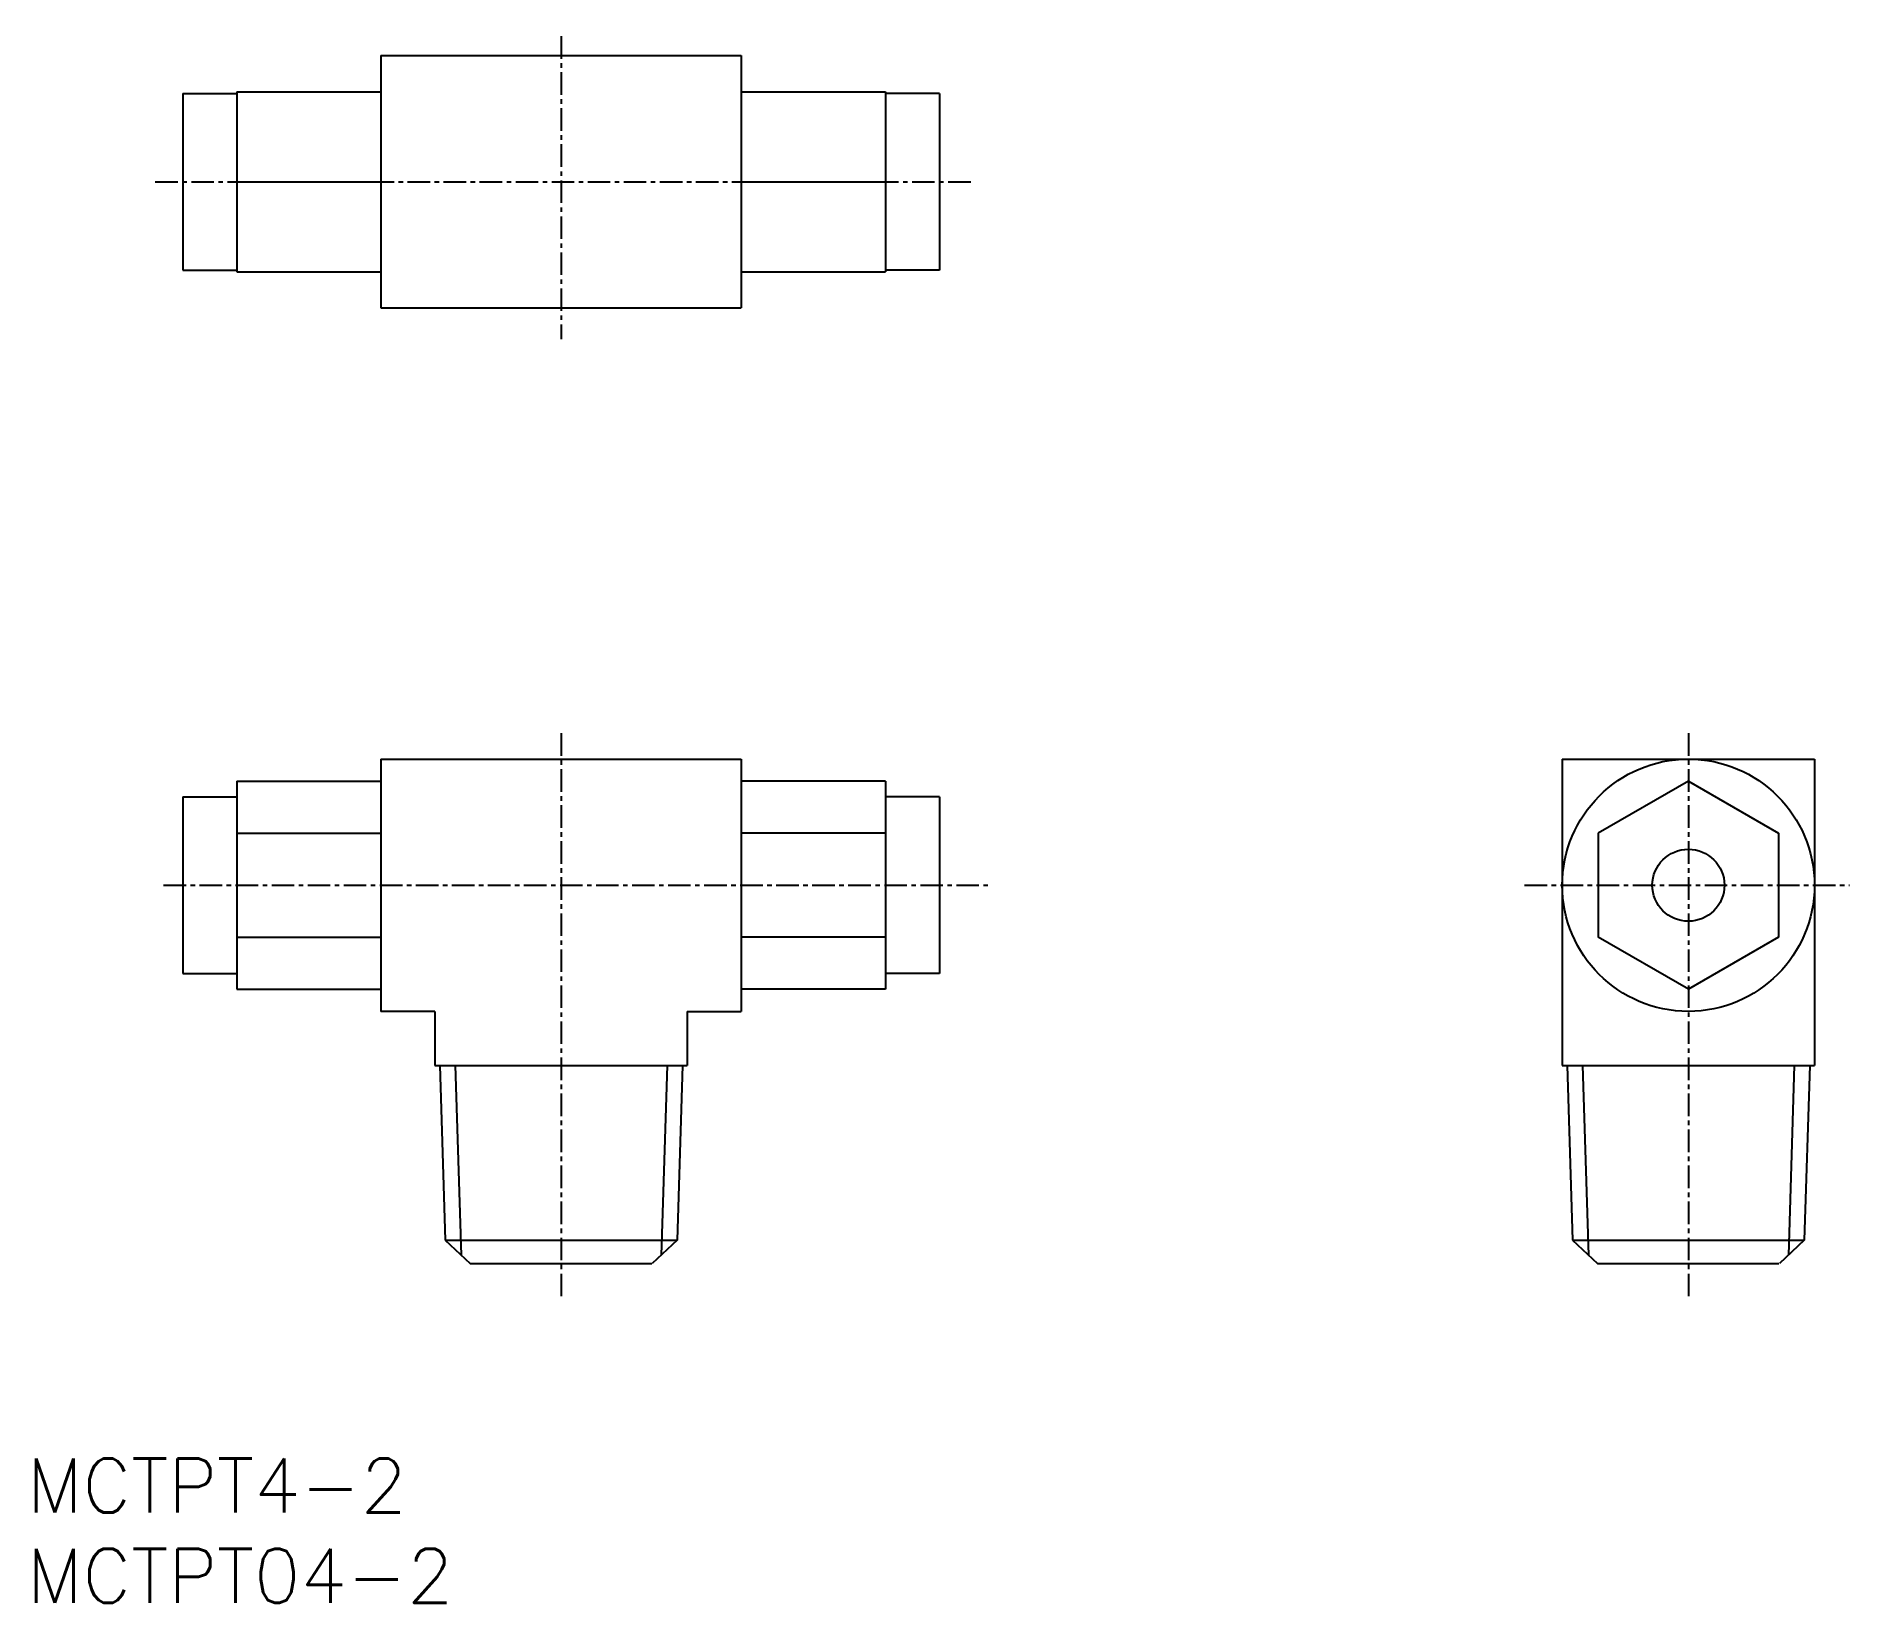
# Model space of a CAD drawing. Extents: x 1 to 101, y 0 to 87.
import ezdxf

# ---------------------------------------------------------------- set-up
doc = ezdxf.new("R2010")
doc.units = 0
doc.linetypes.add('CENTER', pattern=[2, 1.25, -0.25, 0.25, -0.25])
doc.layers.get('0').update_dxf_attribs({"linetype": 'CONTINUOUS'})
doc.layers.add('CENTER', color=1, linetype='CENTER')
doc.styles.get("Standard").update_dxf_attribs({"font": 'txt.shx'})

# ---------------------------------------------------------------- blocks, each defined once
blk = doc.blocks.new('*U4')
at = {"color": 7, "linetype": 'CONTINUOUS'}
blk.add_text('MCTPT04-2', height=3, dxfattribs=at).set_placement((0, 0))
blk = doc.blocks.new('*U5')
at = {"color": 7, "linetype": 'CONTINUOUS'}
blk.add_text('MCTPT4-2', height=3, dxfattribs=at).set_placement((0, 5))

msp = doc.modelspace()

# ---------------------------------------------------------------- linework, layer by layer
at = {"color": 7, "linetype": 'CONTINUOUS'}
for p, q in [((19.64, 85.86), (39.64, 85.86)), ((19.64, 85.86), (19.64, 71.86)), ((39.64, 85.86), (39.64, 71.86)), ((8.64, 83.76), (11.64, 83.76)), ((8.64, 83.76), (8.64, 73.96)), ((11.64, 83.86), (19.64, 83.86)), ((11.64, 83.86), (11.64, 73.86)), ((39.64, 83.86), (47.64, 83.86)), ((47.64, 83.86), (47.64, 73.86)), ((50.64, 83.76), (47.64, 83.76)), ((50.64, 83.76), (50.64, 73.96)), ((11.64, 78.86), (19.64, 78.86)), ((39.64, 78.86), (47.64, 78.86)), ((8.64, 73.96), (11.64, 73.96)), ((11.64, 73.86), (19.64, 73.86)), ((39.64, 73.86), (47.64, 73.86)), ((50.64, 73.96), (47.64, 73.96)), ((19.64, 71.86), (39.64, 71.86)), ((19.64, 46.82), (19.64, 32.82)), ((19.64, 46.82), (39.64, 46.82)), ((39.64, 46.82), (39.64, 32.82)), ((85.2, 46.82), (99.2, 46.82)), ((85.2, 46.82), (85.2, 29.82)), ((99.2, 46.82), (99.2, 29.82)), ((11.64, 45.59), (19.64, 45.59)), ((11.64, 45.59), (11.64, 34.05)), ((47.64, 45.59), (39.64, 45.59)), ((47.64, 45.59), (47.64, 34.05)), ((92.2, 45.59), (87.2, 42.71)), ((92.2, 45.59), (97.2, 42.71)), ((8.64, 44.72), (11.64, 44.72)), ((8.64, 44.72), (8.64, 34.92)), ((50.64, 44.72), (47.64, 44.72)), ((50.64, 44.72), (50.64, 34.92)), ((11.64, 42.71), (19.64, 42.71)), ((47.64, 42.71), (39.64, 42.71)), ((87.2, 42.71), (87.2, 36.93)), ((97.2, 42.71), (97.2, 36.93)), ((11.64, 36.93), (19.64, 36.93)), ((47.64, 36.93), (39.64, 36.93)), ((92.2, 34.05), (87.2, 36.93)), ((97.2, 36.93), (92.2, 34.05)), ((8.64, 34.92), (11.64, 34.92)), ((50.64, 34.92), (47.64, 34.92)), ((11.64, 34.05), (19.64, 34.05)), ((47.64, 34.05), (39.64, 34.05)), ((22.64, 32.82), (19.64, 32.82)), ((22.64, 32.82), (22.64, 29.82)), ((36.64, 32.82), (39.64, 32.82)), ((36.64, 32.82), (36.64, 29.82)), ((22.64, 29.82), (36.64, 29.82)), ((22.91, 29.82), (23.21, 20.12)), ((23.77, 29.82), (24.1, 19.29)), ((35.52, 29.82), (35.19, 19.29)), ((36.38, 29.82), (36.08, 20.12)), ((85.2, 29.82), (99.2, 29.82)), ((85.47, 29.82), (85.77, 20.12)), ((86.32, 29.82), (86.65, 19.29)), ((98.08, 29.82), (97.75, 19.29)), ((98.94, 29.82), (98.63, 20.12)), ((23.21, 20.12), (24.6, 18.82)), ((23.21, 20.12), (36.08, 20.12)), ((36.08, 20.12), (34.69, 18.82)), ((85.77, 20.12), (98.63, 20.12)), ((85.77, 20.12), (87.16, 18.82)), ((98.63, 20.12), (97.25, 18.82)), ((24.6, 18.82), (34.67, 18.82)), ((87.16, 18.82), (97.22, 18.82))]:
    msp.add_line(p, q, dxfattribs=at)
for radius in [7, 2]:
    msp.add_circle((92.2, 39.82), radius, dxfattribs=at)
at = {"layer": 'CENTER', "color": 1, "linetype": 'CENTER'}
for p, q in [((29.64, 86.94), (29.64, 70.13)), ((7.12, 78.86), (52.4, 78.86)), ((29.64, 48.26), (29.64, 16.83)), ((92.2, 48.26), (92.2, 16.83)), ((7.58, 39.82), (53.51, 39.82)), ((83.11, 39.82), (101.15, 39.82))]:
    msp.add_line(p, q, dxfattribs=at)

# ---------------------------------------------------------------- block references
at = {"color": 7, "linetype": 'CONTINUOUS'}
for name in ['*U5', '*U4']:
    msp.add_blockref(name, (0, 0), dxfattribs=at)

doc.saveas('drawing.dxf')
